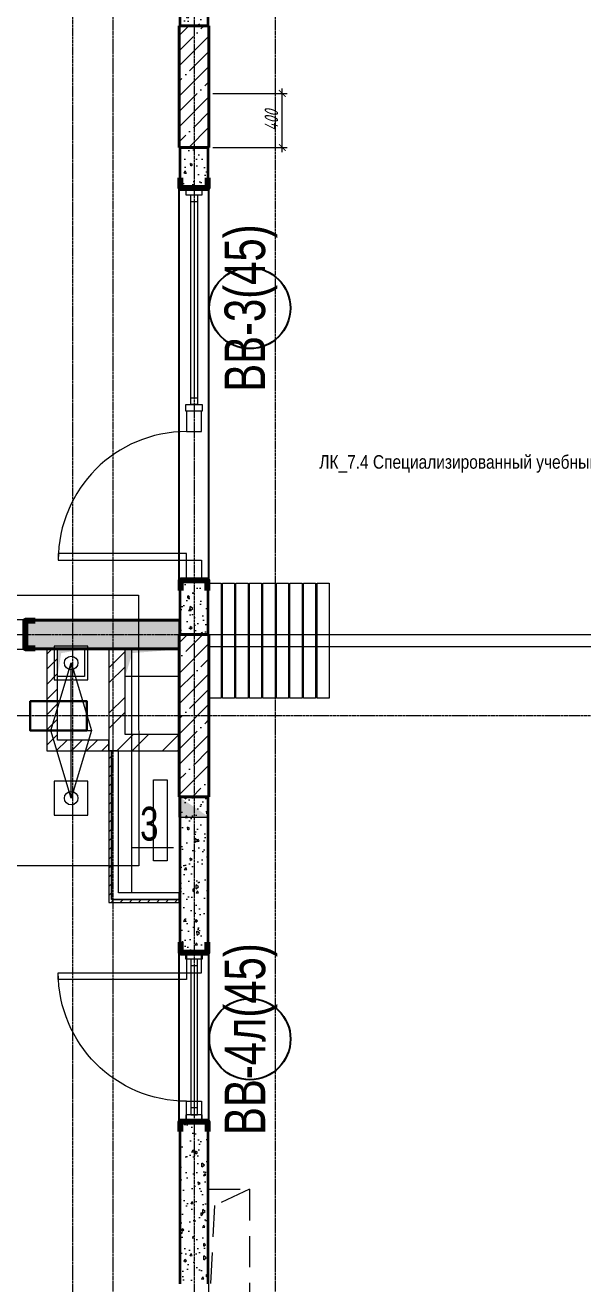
# Model space of a CAD drawing. Header units: millimetres. Extents: x -231292 to 573618, y -153144 to 564035.
# Drawn here: x 107079 to 111206, y 397702 to 407006 of the extents above; entities that cross this region are included whole.
import ezdxf
from ezdxf.enums import TextEntityAlignment as Align

# ---------------------------------------------------------------- set-up
doc = ezdxf.new("R2010")
doc.units = ezdxf.units.MM
for name, pattern in [('ADSK_Невидимые', [5, 3, -2]), ('CENTER2', [28.575, 19.05, -3.175, 3.175, -3.175]), ('HIDDEN', [9.525, 6.35, -3.175]), ('HIDDEN2', [4.7625, 3.175, -1.5875])]:
    doc.linetypes.add(name, pattern=pattern)
doc.layers.get('0').update_dxf_attribs({"color": 250})
doc.layers.get('Defpoints').update_dxf_attribs({"color": 250})
for name, color, linetype, lineweight in [('A-AREA', 250, 'Continuous', 15), ('АР_Витраж', 250, 'Continuous', 13), ('АР_Витраж марка', 250, 'Continuous', 9), ('АР_Двери_витраж', 250, 'Continuous', 9), ('АР_Колонны', 250, 'Continuous', 35), ('АР_Отв. марка', 250, 'Continuous', 9), ('АР_площадь пом', 250, 'Continuous', 5), ('АР_Стены ГКЛ', 250, 'Continuous', 15), ('АР_Стены ЖБ', 250, 'Continuous', 35), ('АР_Стены кирпич', 250, 'Continuous', 20), ('АР_Стены ПЕНОблок', 250, 'Continuous', 20), ('АР_Тонкая', 250, 'Continuous', 5), ('АР_Штриховка', 250, 'Continuous', 0), ('ВК_Шахты', 5, 'Continuous', 9), ('КМ_Фахверки', 250, 'Continuous', 80), ('ОВ_Классы', 250, 'Continuous', 0), ('ОВ_коллекторы', 250, 'Continuous', 30), ('ОВ_Отопление', 250, 'Continuous', 0), ('РД_Воронки с кровли', 250, 'Continuous', 18), ('РД_Оси_100', 250, 'Continuous', 0), ('РД_проем_инж перемыч_фахверк', 250, 'Continuous', 18), ('ТХ_Оборудование', 250, 'Continuous', 9)]:
    doc.layers.add(name, color=color, linetype=linetype, lineweight=lineweight)
doc.layers.add('АР_Делит', color=250, linetype='Continuous', lineweight=0, plot=False)
doc.layers.add('РД_Проем', color=250, linetype='Continuous', lineweight=0, plot=False)
doc.layers.add('МАГНИТЫ', color=7, linetype='Continuous', lineweight=30, true_color=0xd100d1)
doc.layers.add('РД_Витраж_вн', color=250, linetype='Continuous')
doc.styles.add('Arial0', font='arial.ttf')
doc.styles.add('Arial_09', font='ARIALN.TTF', dxfattribs={"width": 0.9})
doc.styles.add('style1', font='ARIALN.TTF')
doc.styles.add('T_dim', font='romans.shx', dxfattribs={"width": 0.7, "oblique": 15})
doc.dimstyles.new('1-50', dxfattribs={"dimscale": 50, "dimtxt": 2, "dimasz": 1, "dimexe": 0.7, "dimexo": 0.6, "dimtad": 1, "dimdec": 0, "dimlfac": -1, "dimtxsty": 'T_dim', "dimblk1": 'ARCHTICK', "dimblk2": 'ARCHTICK', "dimsah": 1, "dimcen": 0, "dimdle": 0.7, "dimclrd": 256, "dimclre": 256, "dimadec": 0, "dimazin": 0, "dimtfac": 1, "dimtdec": 0, "dimtmove": 1, "dimatfit": 3, "dimfxl": 25, "dimlwd": -1, "dimlwe": -1, "dimarcsym": 2})
pattern_1 = [(45, (50428.77, 366201.75), (-112.2532, 112.2532), []), (45, (50541.02, 366201.75), (-112.2532, 112.2532), [198.4375, -39.6875, 0, -39.6875])]

# ---------------------------------------------------------------- blocks, each defined once
blk = doc.blocks.new('otv пунктир')
at = {"linetype": 'HIDDEN', "ltscale": 0.07}
blk.add_lwpolyline([(0, 0), (0, 1), (1, 1), (1, 0)], close=True, dxfattribs=at)
blk.add_lwpolyline([(0, 1), (0.135, 0.137), (1, 0)], dxfattribs=at)
blk = doc.blocks.new('otv')
at = {"linetype": 'Continuous'}
blk.add_lwpolyline([(0, -1), (0, 0), (1, 0), (1, -1)], close=True, dxfattribs=at)
blk.add_solid([(0, -1), (0, 0), (0.135, -0.137), (1, 0)], dxfattribs=at)
blk = doc.blocks.new('Ф_пеноблок 200')
at = {"layer": 'КМ_Фахверки'}
blk.add_lwpolyline([(0, -75), (0, 0), (200, 0), (200, -75)], dxfattribs=at)
blk = doc.blocks.new('СОШ_2200_АР_ОСИ_М100_28.05.24')
at = {"layer": 'РД_Оси_100', "linetype": 'CENTER2'}
for points in [[(57300, 139938.679), (57300, -6155)], [(58500, 139938.679), (58500, -6155)], [(57000, 70839.76), (57000, -5755), (56700, -6155)], [(57900, 70753.904), (57900, -6155)], [(43327.994, 36300), (71363.995, 36300)], [(43327.994, 35700), (71363.995, 35700)]]:
    blk.add_lwpolyline(points, dxfattribs=at)
blk = doc.blocks.new('_ArchTick')
at = {"color": 0, "linetype": 'ByBlock', "const_width": 0.15}
blk.add_lwpolyline([(-0.5, -0.5), (0.5, 0.5)], dxfattribs=at)
blk = doc.blocks.new('*D1072')
at = {"layer": 'Defpoints', "color": 0, "transparency": 16777216}
for p in [(108438.8, 406501.8), (108981.8, 406501.8), (108438.8, 406101.8)]:
    blk.add_point(p, dxfattribs=at)
at = {"layer": 'АР_Делит', "color": 0, "transparency": 16777216}
for p, q in [((108981.8, 406066.8), (108981.8, 406536.8)), ((108468.8, 406501.8), (109016.8, 406501.8)), ((108468.8, 406101.8), (109016.8, 406101.8))]:
    blk.add_line(p, q, dxfattribs=at)
at = {"layer": 'АР_Делит', "color": 0, "transparency": 16777216, "xscale": 50, "yscale": 50, "zscale": 50}
for p, rotation in [((108981.8, 406501.8), 90), ((108981.8, 406101.8), 270)]:
    blk.add_blockref('_ArchTick', p, dxfattribs=dict(at, rotation=rotation))
at = {"layer": 'АР_Делит', "color": 0, "transparency": 16777216, "insert": (108900.6, 406301.8), "char_height": 100, "attachment_point": 5, "rotation": 90, "style": 'T_dim'}
blk.add_mtext('400', dxfattribs=at)
blk = doc.blocks.new('A$Cd58bfb5e')
at = {"layer": 'РД_Воронки с кровли', "lineweight": 0, "ltscale": 2}
for p, q in [((-500, -0.3), (0, 149.7)), ((0, -150.3), (0, 149.8)), ((0, 149.7), (500, 0.3)), ((500, 0.3), (-500, -0.3)), ((500, 0.3), (0, -150.3)), ((0, -150.3), (-500, -0.3))]:
    blk.add_line(p, q, dxfattribs=at)
at = {"layer": 'РД_Воронки с кровли'}
for points in [[(1000, 500.3), (1000, -499.7), (-1000, -500.3), (-1000, 499.7)], [(625, -125.3), (625, 124.7), (375, 124.7), (375, -125.3)]]:
    blk.add_lwpolyline(points, close=True, dxfattribs=at)
at = {"layer": 'РД_Воронки с кровли', "linetype": 'Continuous', "lineweight": 0}
blk.add_lwpolyline([(-625, -125.3), (-375, -125.3), (-375, 124.7), (-625, 124.7)], close=True, dxfattribs=at)
at = {"layer": 'РД_Воронки с кровли', "lineweight": 0}
for centre in [(-500, 0.3), (500, 0.3)]:
    blk.add_circle(centre, 50, dxfattribs=at)
blk = doc.blocks.new('воронки с кровли')
at = {"layer": 'РД_Воронки с кровли', "lineweight": 70, "rotation": 269.9999999999999}
blk.add_blockref('A$Cd58bfb5e', (-174460.5, 227862.7), dxfattribs=at)
blk = doc.blocks.new('MOK-МаркаПомещения1')
at = {"layer": 'A-AREA', "color": 0}
blk.add_line((-3.651, -1.944), (3.649, -1.944), dxfattribs=at)
at = {"layer": 'A-AREA', "color": 0, "style": 'style1'}
blk.add_attdef('АР-ПОМЕЩЕНИЕ:ПЛОЩАДЬ', text='', height=3, dxfattribs=at).set_placement((0, 0), align=Align.MIDDLE)
at = {"layer": 'Defpoints', "style": 'style1', "flags": 8}
blk.add_attdef('АР-ПОМЕЩЕНИЕ:НАИМЕНОВАНИЕ', text='', height=1, dxfattribs=at).set_placement((0, 2.956), align=Align.MIDDLE)
blk = doc.blocks.new('MOK-МаркаПроема инж.')
blk.add_line((-1.328, -1.754), (1.802, -1.754))
at = {"color": 0, "style": 'Arial0', "width": 0.7}
blk.add_attdef('АР-ПРОЕМ:Коробка', text='', height=2.5, dxfattribs=at).set_placement((0, 0), align=Align.MIDDLE)
blk = doc.blocks.new('МаркаВитража1')
at = {"layer": 'Defpoints'}
blk.add_circle((0, 0), 3, dxfattribs=at)
at = {"color": 0, "linetype": 'ByBlock', "lineweight": -2, "style": 'Arial_09', "width": 0.9}
blk.add_attdef('АР-ОКНО:НАИМЕНОВАНИЕ', text='', height=3, dxfattribs=at).set_placement((0, 0), align=Align.MIDDLE)

msp = doc.modelspace()

# ---------------------------------------------------------------- hatches: boundary and pattern name
at = {"layer": 'АР_Стены ГКЛ', "linetype": 'Continuous', "lineweight": 0}
h = msp.add_hatch(dxfattribs=at)
h.set_pattern_fill('ANSI31', color=256, scale=15, style=0)
h.set_pattern_definition([(45, (50428.77, 366201.753), (-33.67596, 33.67596), [])])
h.paths.add_polyline_path([(107698.768, 400521.753), (107718.768, 400541.753), (107718.768, 401641.004), (107698.768, 401641.004)], flags=0)
h = msp.add_hatch(dxfattribs=at)
h.set_pattern_fill('ANSI31', color=256, scale=15, style=0)
h.set_pattern_definition([(45, (50428.77, 366201.753), (-33.67596, 33.67596), [])])
h.paths.add_polyline_path([(108218.768, 400521.753), (108218.768, 400541.753), (107718.768, 400541.753), (107698.768, 400521.753)], flags=0)
at = {"layer": 'АР_Штриховка', "linetype": 'Continuous', "lineweight": 0}
h = msp.add_hatch(dxfattribs=at)
h.set_pattern_fill('AR-CONC', color=256, angle=45, style=0)
h.set_pattern_definition([(95, (50428.77, 366201.75), (140.09465, 117.55338), [19.05, -209.55]), (40, (50428.77, 366201.75), (-160.01845, 110.17673), [15.24, -167.6406]), (145.45144, (50440.44, 366211.55), (-19.9238, 227.7301), [16.19, -178.09024]), (91.1842, (50392.85, 366237.67), (221.41024, 161.9534), [28.575, -314.325]), (141.63556, (50411.3, 366251.17), (-7.0866, 342.8268), [24.285, -267.1356]), (36.18415, (50392.85, 366237.67), (-7.0866, 342.8268), [22.86, -251.4597]), (66, (50419.79, 366246.65), (179.51998, 34.89515), [19.05, -209.55]), (11, (50419.79, 366246.65), (-86.53993, 173.9412), [15.24, -167.64]), (116.45145, (50434.75, 366249.56), (92.98005, 208.83634), [16.19, -178.08994]), (82.5, (50428.77, 366201.75), (-57.60547, 61.973414), [0, -165.608, 0, -170.18, 0, -168.275]), (52.5, (50428.77, 366201.75), (-23.58973, 118.087), [0, -97.028, 0, -161.798, 0, -64.135]), (12.5, (50388.716, 366161.7), (99.92786, 91.826196), [0, -63.5, 0, -198.12, 0, -262.89]), (2.5, (50370.76, 366143.74), (86.7639, 122.7224), [0, -82.55, 0, -131.572, 0, -186.69])])
h.paths.add_polyline_path([(108228.768, 407001.753), (108428.768, 407001.753), (108428.768, 410601.753), (108228.768, 410601.753)], flags=0)
at = {"layer": 'АР_Штриховка', "linetype": 'Continuous', "lineweight": 5}
h = msp.add_hatch(dxfattribs=at)
h.set_pattern_fill('ANSI35', color=256, scale=25, style=0)
h.set_pattern_definition(pattern_1)
h.paths.add_polyline_path([(108218.768, 406101.753), (108438.768, 406101.753), (108438.768, 407001.753), (108218.768, 407001.753)], flags=0)
at = {"layer": 'АР_Штриховка', "linetype": 'Continuous', "lineweight": 0}
h = msp.add_hatch(dxfattribs=at)
h.set_pattern_fill('AR-CONC', color=256, angle=45, style=0)
h.set_pattern_definition([(95, (50428.77, 366201.75), (140.09465, 117.55338), [19.05, -209.55]), (40, (50428.77, 366201.75), (-160.01845, 110.17673), [15.24, -167.6406]), (145.45144, (50440.44, 366211.55), (-19.9238, 227.7301), [16.19, -178.09024]), (91.1842, (50392.85, 366237.67), (221.41024, 161.9534), [28.575, -314.325]), (141.63556, (50411.3, 366251.17), (-7.0866, 342.8268), [24.285, -267.1356]), (36.18415, (50392.85, 366237.67), (-7.0866, 342.8268), [22.86, -251.4597]), (66, (50419.79, 366246.65), (179.51998, 34.89515), [19.05, -209.55]), (11, (50419.79, 366246.65), (-86.53993, 173.9412), [15.24, -167.64]), (116.45145, (50434.75, 366249.56), (92.98005, 208.83634), [16.19, -178.08994]), (82.5, (50428.77, 366201.75), (-57.60547, 61.973414), [0, -165.608, 0, -170.18, 0, -168.275]), (52.5, (50428.77, 366201.75), (-23.58973, 118.087), [0, -97.028, 0, -161.798, 0, -64.135]), (12.5, (50388.716, 366161.7), (99.92786, 91.826196), [0, -63.5, 0, -198.12, 0, -262.89]), (2.5, (50370.76, 366143.74), (86.7639, 122.7224), [0, -82.55, 0, -131.572, 0, -186.69])])
h.paths.add_polyline_path([(108228.768, 402501.753), (108428.768, 402501.753), (108428.768, 402901.753), (108228.768, 402901.753)], flags=0)
h.paths.add_polyline_path([(108228.768, 405801.753), (108428.768, 405801.753), (108428.768, 406102.753), (108228.768, 406102.753)], flags=0)
h = msp.add_hatch(dxfattribs=at)
h.set_pattern_fill('AR-CONC', color=256, angle=45, style=0)
h.set_pattern_definition([(95, (50428.77, 366201.75), (140.09465, 117.55338), [19.05, -209.55]), (40, (50428.77, 366201.75), (-160.01845, 110.17673), [15.24, -167.6406]), (145.45144, (50440.44, 366211.55), (-19.9238, 227.7301), [16.19, -178.09024]), (91.1842, (50392.85, 366237.67), (221.41024, 161.9534), [28.575, -314.325]), (141.63556, (50411.3, 366251.17), (-7.0866, 342.8268), [24.285, -267.1356]), (36.18415, (50392.85, 366237.67), (-7.0866, 342.8268), [22.86, -251.4597]), (66, (50419.79, 366246.65), (179.51998, 34.89515), [19.05, -209.55]), (11, (50419.79, 366246.65), (-86.53993, 173.9412), [15.24, -167.64]), (116.45145, (50434.75, 366249.56), (92.98005, 208.83634), [16.19, -178.08994]), (82.5, (50428.77, 366201.75), (-57.60547, 61.973414), [0, -165.608, 0, -170.18, 0, -168.275]), (52.5, (50428.77, 366201.75), (-23.58973, 118.087), [0, -97.028, 0, -161.798, 0, -64.135]), (12.5, (50388.716, 366161.7), (99.92786, 91.826196), [0, -63.5, 0, -198.12, 0, -262.89]), (2.5, (50370.76, 366143.74), (86.7639, 122.7224), [0, -82.55, 0, -131.572, 0, -186.69])])
h.paths.add_polyline_path([(103938.768, 402601.753), (103938.768, 402401.753), (105078.768, 402401.753), (105078.768, 402601.753)], flags=0)
h.paths.add_polyline_path([(107078.768, 402601.753), (107078.768, 402401.753), (108218.768, 402401.753), (108218.768, 402601.753)], flags=0)
at = {"layer": 'АР_Штриховка', "linetype": 'Continuous', "lineweight": 5}
h = msp.add_hatch(dxfattribs=at)
h.set_pattern_fill('ANSI35', color=256, scale=25, style=0)
h.set_pattern_definition(pattern_1)
h.paths.add_polyline_path([(108218.768, 401301.753), (108438.768, 401301.753), (108438.768, 402501.753), (108218.768, 402501.753)], flags=0)
at = {"layer": 'АР_Штриховка', "linetype": 'Continuous', "lineweight": 0, "ltscale": 0.5}
h = msp.add_hatch(dxfattribs=at)
h.set_pattern_fill('ANSI31', color=256, scale=25, angle=-360, style=0)
h.set_pattern_definition([(45, (50428.77, 366201.75), (-56.1266, 56.1266), [])])
h.paths.add_polyline_path([(107318.768, 402401.753), (107238.768, 402401.753), (107238.768, 401641.789), (107318.768, 401721.789)], flags=0)
at = {"layer": 'АР_Штриховка', "linetype": 'Continuous', "lineweight": 0}
h = msp.add_hatch(dxfattribs=at)
h.set_pattern_fill('ANSI32', color=256, scale=25, style=0)
h.set_pattern_definition([(45, (50428.77, 366201.75), (-168.3798, 168.3798), []), (45, (50541.02, 366201.75), (-168.3798, 168.3798), [])])
h.paths.add_polyline_path([(107698.768, 401641.789), (107818.768, 401761.789), (107818.768, 402391.753), (107698.768, 402391.753)], flags=0)
h = msp.add_hatch(dxfattribs=at)
h.set_pattern_fill('ANSI32', color=256, scale=25, style=0)
h.set_pattern_definition([(45, (50428.77, 366201.75), (-168.3798, 168.3798), []), (45, (50541.02, 366201.75), (-168.3798, 168.3798), [])])
h.paths.add_polyline_path([(108220.243, 401641.789), (108220.243, 401761.789), (107818.768, 401761.789), (107698.768, 401641.789)], flags=0)
at = {"layer": 'АР_Штриховка', "linetype": 'Continuous', "lineweight": 0, "ltscale": 0.5}
h = msp.add_hatch(dxfattribs=at)
h.set_pattern_fill('ANSI31', color=256, scale=25, style=0)
h.set_pattern_definition([(45, (50428.77, 366201.75), (-56.1266, 56.1266), [])])
h.paths.add_polyline_path([(107698.768, 401641.789), (107698.768, 401721.789), (107318.768, 401721.789), (107238.768, 401641.789)], flags=0)
at = {"layer": 'АР_Штриховка', "linetype": 'Continuous', "lineweight": 0}
h = msp.add_hatch(dxfattribs=at)
h.set_pattern_fill('AR-CONC', color=256, angle=45, style=0)
h.set_pattern_definition([(95, (50428.77, 366201.75), (140.09465, 117.55338), [19.05, -209.55]), (40, (50428.77, 366201.75), (-160.01845, 110.17673), [15.24, -167.6406]), (145.45144, (50440.44, 366211.55), (-19.9238, 227.7301), [16.19, -178.09024]), (91.1842, (50392.85, 366237.67), (221.41024, 161.9534), [28.575, -314.325]), (141.63556, (50411.3, 366251.17), (-7.0866, 342.8268), [24.285, -267.1356]), (36.18415, (50392.85, 366237.67), (-7.0866, 342.8268), [22.86, -251.4597]), (66, (50419.79, 366246.65), (179.51998, 34.89515), [19.05, -209.55]), (11, (50419.79, 366246.65), (-86.53993, 173.9412), [15.24, -167.64]), (116.45145, (50434.75, 366249.56), (92.98005, 208.83634), [16.19, -178.08994]), (82.5, (50428.77, 366201.75), (-57.60547, 61.973414), [0, -165.608, 0, -170.18, 0, -168.275]), (52.5, (50428.77, 366201.75), (-23.58973, 118.087), [0, -97.028, 0, -161.798, 0, -64.135]), (12.5, (50388.716, 366161.7), (99.92786, 91.826196), [0, -63.5, 0, -198.12, 0, -262.89]), (2.5, (50370.76, 366143.74), (86.7639, 122.7224), [0, -82.55, 0, -131.572, 0, -186.69])])
h.paths.add_polyline_path([(108228.768, 397701.753), (108428.768, 397701.753), (108428.768, 398901.753), (108228.768, 398901.753)], flags=0)
h.paths.add_polyline_path([(108228.768, 400151.753), (108428.768, 400151.753), (108428.768, 401301.753), (108228.768, 401301.753)], flags=0)
at = {"layer": 'ОВ_Отопление', "linetype": 'Continuous', "lineweight": 5}
for points in [[(108218.768, 401301.753), (108218.768, 401151.753), (108328.768, 401226.753)], [(108218.768, 401301.753), (108218.768, 401151.753), (108328.768, 401226.753)], [(108218.768, 401151.753), (108438.768, 401151.753), (108328.768, 401226.753)], [(108218.768, 401151.753), (108438.768, 401151.753), (108328.768, 401226.753)]]:
    msp.add_hatch(color=256, dxfattribs=at).paths.add_polyline_path(points, flags=0)

# ---------------------------------------------------------------- linework, layer by layer
at = {"layer": 'АР_Витраж', "linetype": 'Continuous', "lineweight": 5}
for p, q in [((108218.768, 405801.753), (108218.768, 404151.753)), ((108438.768, 405801.753), (108438.768, 404151.753)), ((108218.768, 400151.753), (108218.768, 398901.753)), ((108438.768, 400151.753), (108438.768, 398901.753))]:
    msp.add_line(p, q, dxfattribs=at)
at = {"layer": 'АР_Витраж', "linetype": 'Continuous', "lineweight": 13}
for p, q in [((108303.768, 405701.753), (108353.768, 405701.753)), ((108328.768, 405701.753), (108328.768, 404251.753)), ((108303.768, 404251.753), (108353.768, 404251.753)), ((108353.768, 400051.753), (108303.768, 400051.753)), ((108328.768, 400051.753), (108328.768, 399001.753)), ((108353.768, 399001.753), (108303.768, 399001.753))]:
    msp.add_line(p, q, dxfattribs=at)
for points in [[(108388.768, 405751.753), (108388.768, 405801.753), (108268.768, 405801.753), (108268.768, 405751.753)], [(108303.768, 405751.753), (108353.768, 405751.753), (108353.768, 404201.753), (108303.768, 404201.753)], [(108388.768, 404201.753), (108388.768, 404151.753), (108268.768, 404151.753), (108268.768, 404201.753)], [(108268.768, 400101.753), (108268.768, 400151.753), (108388.768, 400151.753), (108388.768, 400101.753)], [(108353.768, 400101.753), (108303.768, 400101.753), (108303.768, 398951.753), (108353.768, 398951.753)], [(108268.768, 398951.753), (108268.768, 398901.753), (108388.768, 398901.753), (108388.768, 398951.753)]]:
    msp.add_lwpolyline(points, close=True, dxfattribs=at)
at = {"layer": 'АР_Двери_витраж', "linetype": 'Continuous', "lineweight": 9}
for points in [[(108383.768, 404001.753), (108383.768, 404151.753), (108273.768, 404151.753), (108273.768, 404001.753)], [(108273.768, 403051.753), (108273.768, 403101.753), (107323.768, 403101.753), (107323.768, 403051.753)], [(108383.768, 403051.753), (108383.768, 402901.753), (108273.768, 402901.753), (108273.768, 403051.753)], [(106928.768, 402611.753), (107078.768, 402611.753), (107078.768, 402391.753), (106928.768, 402391.753)], [(108383.768, 400001.753), (108383.768, 400151.753), (108273.768, 400151.753), (108273.768, 400001.753)], [(108273.768, 400001.753), (108273.768, 399951.753), (107323.768, 399951.753), (107323.768, 400001.753)], [(108383.768, 399051.753), (108383.768, 398901.753), (108273.768, 398901.753), (108273.768, 399051.753)]]:
    msp.add_lwpolyline(points, close=True, dxfattribs=at)
msp.add_arc((108273.768, 403051.753), 950, 90, 180, dxfattribs=at)
at = {"layer": 'АР_Двери_витраж', "linetype": 'Continuous', "lineweight": 9, "extrusion": (0, 0, -1)}
msp.add_arc((-108273.768, 400001.753), 950, 270, 0, dxfattribs=at)
at = {"layer": 'АР_Делит'}
msp.add_lwpolyline([(107868.768, 400591.753), (107868.768, 402391.753), (108218.768, 402391.753), (108218.768, 400591.753)], close=True, dxfattribs=at)
at = {"layer": 'АР_Колонны', "linetype": 'HIDDEN2', "lineweight": 25}
for p, q in [((108218.768, 407001.753), (108438.768, 407001.753)), ((108218.768, 406101.753), (108218.768, 407001.753)), ((108438.768, 407001.753), (108438.768, 406101.753)), ((108438.768, 406101.753), (108218.768, 406101.753)), ((108218.768, 402501.753), (108438.768, 402501.753)), ((108218.768, 401301.753), (108218.768, 402501.753)), ((108438.768, 402501.753), (108438.768, 401301.753)), ((108438.768, 401301.753), (108218.768, 401301.753))]:
    msp.add_line(p, q, dxfattribs=at)
at = {"layer": 'АР_Колонны', "linetype": 'Continuous', "lineweight": 35}
for p, q in [((108438.768, 407001.753), (108218.768, 407001.753)), ((108218.768, 407001.753), (108218.768, 406101.753)), ((108438.768, 406101.753), (108438.768, 407001.753)), ((108218.768, 406101.753), (108438.768, 406101.753)), ((108438.768, 402501.753), (108218.768, 402501.753)), ((108218.768, 402501.753), (108218.768, 401301.753)), ((108438.768, 401301.753), (108438.768, 402501.753)), ((108218.768, 401301.753), (108438.768, 401301.753))]:
    msp.add_line(p, q, dxfattribs=at)
at = {"layer": 'АР_Стены ГКЛ', "linetype": 'Continuous', "lineweight": 5}
for p, q in [((107718.768, 401641.004), (107698.768, 401641.004)), ((107698.768, 401641.004), (107698.768, 400521.753)), ((107768.768, 401641.004), (107718.768, 401641.004)), ((107718.768, 401641.004), (107718.768, 400541.753)), ((107718.768, 400541.753), (107718.768, 401641.004)), ((107768.768, 400591.753), (107768.768, 401641.004)), ((108218.768, 400591.753), (107768.768, 400591.753)), ((108218.768, 400541.753), (108218.768, 400591.753)), ((107698.768, 400521.753), (108218.768, 400521.753)), ((107718.768, 400541.753), (108218.768, 400541.753)), ((108218.768, 400541.753), (107718.768, 400541.753)), ((108218.768, 400521.753), (108218.768, 400541.753))]:
    msp.add_line(p, q, dxfattribs=at)
at = {"layer": 'АР_Стены ЖБ', "linetype": 'Continuous', "lineweight": 40}
for p, q in [((108438.768, 407001.753), (108218.768, 407001.753)), ((108218.768, 407001.753), (108218.768, 406101.753)), ((108438.768, 406101.753), (108438.768, 407001.753)), ((108218.768, 406101.753), (108438.768, 406101.753)), ((108438.768, 402501.753), (108218.768, 402501.753)), ((108218.768, 402501.753), (108218.768, 401301.753)), ((108438.768, 401301.753), (108438.768, 402501.753)), ((108218.768, 401301.753), (108438.768, 401301.753))]:
    msp.add_line(p, q, dxfattribs=at)
at = {"layer": 'АР_Стены кирпич', "linetype": 'Continuous', "lineweight": 20}
for p, q in [((107818.768, 402391.753), (107698.768, 402391.753)), ((107698.768, 402391.753), (107698.768, 401641.789)), ((107818.768, 401761.789), (107818.768, 402391.753)), ((108220.243, 401761.789), (107818.768, 401761.789)), ((108220.243, 401641.789), (108220.243, 401761.789)), ((107698.768, 401641.789), (108220.243, 401641.789))]:
    msp.add_line(p, q, dxfattribs=at)
at = {"layer": 'АР_Стены ПЕНОблок', "linetype": 'Continuous', "lineweight": 20}
for p, q in [((108228.768, 410601.753), (108228.768, 407001.753)), ((108428.768, 407001.753), (108428.768, 410601.753)), ((108228.768, 407001.753), (108428.768, 407001.753)), ((108428.768, 406102.753), (108228.768, 406102.753)), ((108228.768, 406102.753), (108228.768, 405801.753)), ((108428.768, 405801.753), (108428.768, 406102.753)), ((108228.768, 405801.753), (108428.768, 405801.753)), ((108428.768, 402901.753), (108228.768, 402901.753)), ((108228.768, 402901.753), (108228.768, 402501.753)), ((108428.768, 402501.753), (108428.768, 402901.753)), ((107078.768, 402601.753), (107078.768, 402401.753)), ((108218.768, 402601.753), (107078.768, 402601.753)), ((108218.768, 402401.753), (108218.768, 402601.753)), ((108228.768, 402501.753), (108428.768, 402501.753)), ((107078.768, 402401.753), (108218.768, 402401.753)), ((107318.768, 402401.753), (107238.768, 402401.753)), ((107238.768, 402401.753), (107238.768, 401641.789)), ((107318.768, 401721.789), (107318.768, 402401.753)), ((107698.768, 401721.789), (107318.768, 401721.789)), ((107698.768, 401641.789), (107698.768, 401721.789)), ((107238.768, 401641.789), (107698.768, 401641.789)), ((108428.768, 401301.753), (108228.768, 401301.753)), ((108228.768, 401301.753), (108228.768, 400151.753)), ((108428.768, 400151.753), (108428.768, 401301.753)), ((108228.768, 400151.753), (108428.768, 400151.753)), ((108428.768, 398901.753), (108228.768, 398901.753)), ((108228.768, 398901.753), (108228.768, 397701.753)), ((108428.768, 397701.753), (108428.768, 398901.753))]:
    msp.add_line(p, q, dxfattribs=at)
at = {"layer": 'АР_Тонкая', "linetype": 'Continuous', "lineweight": 0}
for p, q in [((108218.768, 410601.753), (108218.768, 407001.753)), ((108228.768, 407001.753), (108228.768, 410601.753)), ((108428.768, 410601.753), (108428.768, 407001.753)), ((108438.768, 407001.753), (108438.768, 410601.753)), ((108218.768, 407001.753), (108228.768, 407001.753)), ((108428.768, 407001.753), (108438.768, 407001.753)), ((108228.768, 406102.753), (108218.768, 406102.753)), ((108218.768, 406102.753), (108218.768, 405801.753)), ((108228.768, 405801.753), (108228.768, 406102.753)), ((108438.768, 406102.753), (108428.768, 406102.753)), ((108428.768, 406102.753), (108428.768, 405801.753)), ((108438.768, 405801.753), (108438.768, 406102.753)), ((108218.768, 405801.753), (108228.768, 405801.753)), ((108428.768, 405801.753), (108438.768, 405801.753)), ((108228.768, 402901.753), (108218.768, 402901.753)), ((108218.768, 402901.753), (108218.768, 402501.753)), ((108228.768, 402501.753), (108228.768, 402901.753)), ((108438.768, 402901.753), (108428.768, 402901.753)), ((108428.768, 402901.753), (108428.768, 402501.753)), ((108438.768, 402501.753), (108438.768, 402901.753)), ((107078.768, 402611.753), (107078.768, 402601.753)), ((108218.768, 402611.753), (107078.768, 402611.753)), ((107078.768, 402601.753), (108218.768, 402601.753)), ((108218.768, 402601.753), (108218.768, 402611.753)), ((108218.768, 402501.753), (108228.768, 402501.753)), ((108428.768, 402501.753), (108438.768, 402501.753)), ((107078.768, 402401.753), (107078.768, 402391.753)), ((108218.768, 402401.753), (107078.768, 402401.753)), ((107078.768, 402391.753), (108218.768, 402391.753)), ((108218.768, 402391.753), (108218.768, 402401.753)), ((108228.768, 401301.753), (108218.768, 401301.753)), ((108218.768, 401301.753), (108218.768, 400151.753)), ((108228.768, 400151.753), (108228.768, 401301.753)), ((108438.768, 401301.753), (108428.768, 401301.753)), ((108428.768, 401301.753), (108428.768, 400151.753)), ((108438.768, 400151.753), (108438.768, 401301.753)), ((108218.768, 400151.753), (108228.768, 400151.753)), ((108428.768, 400151.753), (108438.768, 400151.753)), ((108228.768, 398901.753), (108218.768, 398901.753)), ((108218.768, 398901.753), (108218.768, 397701.753)), ((108228.768, 397701.753), (108228.768, 398901.753)), ((108438.768, 398901.753), (108428.768, 398901.753)), ((108428.768, 398901.753), (108428.768, 397701.753)), ((108438.768, 397701.753), (108438.768, 398901.753))]:
    msp.add_line(p, q, dxfattribs=at)
at = {"layer": 'МАГНИТЫ'}
msp.add_lwpolyline([(107535.691, 401791.753), (107535.691, 402008.425), (107116.017, 402008.425), (107116.017, 401791.753)], close=True, dxfattribs=at)
at = {"layer": 'ОВ_коллекторы', "lineweight": 5}
msp.add_lwpolyline([(108129.26, 400827.79), (108029.26, 400827.79), (108029.26, 401427.79), (108129.26, 401427.79)], close=True, dxfattribs=at)
at = {"layer": 'ОВ_Отопление', "linetype": 'Continuous', "lineweight": 9}
for p, q in [((108218.768, 401151.753), (108218.768, 401301.753)), ((108218.768, 401301.753), (108438.768, 401301.753)), ((108218.768, 401151.753), (108218.768, 401301.753)), ((108218.768, 401301.753), (108438.768, 401301.753)), ((108438.768, 401151.753), (108438.768, 401301.753)), ((108438.768, 401151.753), (108438.768, 401301.753)), ((108218.768, 401151.753), (108438.768, 401151.753)), ((108218.768, 401151.753), (108438.768, 401151.753))]:
    msp.add_line(p, q, dxfattribs=at)
at = {"layer": 'РД_Витраж_вн', "linetype": 'Continuous', "lineweight": -3}
for p, q in [((108218.768, 402901.753), (108218.768, 405801.753)), ((108438.768, 402901.753), (108438.768, 405801.753)), ((108218.768, 398901.753), (108218.768, 400151.753)), ((108438.768, 398901.753), (108438.768, 400151.753))]:
    msp.add_line(p, q, dxfattribs=at)
at = {"layer": 'РД_Проем', "linetype": 'Continuous', "lineweight": 0}
for p, q in [((108218.768, 402901.753), (108218.768, 405801.753)), ((108438.768, 402901.753), (108438.768, 405801.753)), ((108218.768, 398901.753), (108218.768, 400151.753)), ((108438.768, 398901.753), (108438.768, 400151.753))]:
    msp.add_line(p, q, dxfattribs=at)
at = {"layer": 'РД_проем_инж перемыч_фахверк', "linetype": 'Continuous', "lineweight": 18}
for p, q in [((108218.768, 405801.753), (108218.768, 402901.753)), ((108438.768, 405801.753), (108438.768, 402901.753)), ((108218.768, 400151.753), (108218.768, 398901.753)), ((108438.768, 400151.753), (108438.768, 398901.753))]:
    msp.add_line(p, q, dxfattribs=at)
at = {"layer": 'ТХ_Оборудование'}
for points in [[(108528.768, 402881.753), (108528.768, 402031.753), (108438.768, 402031.753), (108438.768, 402881.753)], [(108628.768, 402881.753), (108628.768, 402031.753), (108538.768, 402031.753), (108538.768, 402881.753)], [(108728.768, 402881.753), (108728.768, 402031.753), (108638.768, 402031.753), (108638.768, 402881.753)], [(108828.768, 402881.753), (108828.768, 402031.753), (108738.768, 402031.753), (108738.768, 402881.753)], [(108928.768, 402881.753), (108928.768, 402031.753), (108838.768, 402031.753), (108838.768, 402881.753)], [(109028.768, 402881.753), (109028.768, 402031.753), (108938.768, 402031.753), (108938.768, 402881.753)], [(109128.768, 402881.753), (109128.768, 402031.753), (109038.768, 402031.753), (109038.768, 402881.753)], [(109228.768, 402881.753), (109228.768, 402031.753), (109138.768, 402031.753), (109138.768, 402881.753)], [(109328.768, 402881.753), (109328.768, 402031.753), (109238.768, 402031.753), (109238.768, 402881.753)]]:
    msp.add_lwpolyline(points, close=True, dxfattribs=at)
at = {"layer": 'ТХ_Оборудование', "linetype": 'ADSK_Невидимые'}
msp.add_lwpolyline([(116028.768, 402411.753), (108438.768, 402411.753), (108438.768, 402501.753), (116028.768, 402501.753)], close=True, dxfattribs=at)

# ---------------------------------------------------------------- block references
at = {"layer": 'АР_Витраж марка', "linetype": 'Continuous', "lineweight": 9, "xscale": 100, "yscale": 100, "zscale": 100}
for p, rotation, values in [((108741.552, 404914.722), 89.99999999999999, {'АР-ОКНО:НАИМЕНОВАНИЕ': 'ВВ-3(45)'}), ((108742.584, 399510.681), 90, {'АР-ОКНО:НАИМЕНОВАНИЕ': 'ВВ-4л(45)'})]:
    msp.add_blockref('МаркаВитража1', p, dxfattribs=dict(at, rotation=rotation)).add_auto_attribs(values)
at = {"layer": 'АР_Отв. марка', "linetype": 'Continuous', "lineweight": 9, "xscale": 100, "yscale": 100, "zscale": 100}
msp.add_blockref('MOK-МаркаПроема инж.', (107997.443, 401103.156), dxfattribs=at).add_auto_attribs({'АР-ПРОЕМ:Коробка': '3'})
at = {"layer": 'АР_площадь пом', "linetype": 'Continuous', "lineweight": 5}
ref = msp.add_blockref('MOK-МаркаПомещения1', (113158.9, 403470.808), dxfattribs=dict(at, xscale=100, yscale=100, zscale=100))
ref.add_attrib('АР-ПОМЕЩЕНИЕ:НАИМЕНОВАНИЕ', 'ЛК_7.4 Специализированный учебный кабинет естествознания (тип А) Зона биолого-химического эксперимента. Зона химического эксперимента', dxfattribs={"layer": 'Defpoints', "height": 100, "style": 'style1'}).set_placement((113158.9, 403766.371), align=Align.MIDDLE)
ref.add_attrib('АР-ПОМЕЩЕНИЕ:ПЛОЩАДЬ', '102.90', dxfattribs={"layer": 'A-AREA', "color": 0, "height": 300, "style": 'style1'}).set_placement((113158.9, 403470.808), align=Align.MIDDLE)
at = {"layer": 'ВК_Шахты', "xscale": 200, "yscale": 200}
msp.add_blockref('otv', (107318.768, 402391.753), dxfattribs=at)
at = {"layer": 'КМ_Фахверки', "rotation": 180}
msp.add_blockref('Ф_пеноблок 200', (108428.768, 405801.753), dxfattribs=at)
msp.add_blockref('Ф_пеноблок 200', (108428.768, 405801.753), dxfattribs=at)
at = {"layer": 'КМ_Фахверки', "xscale": -1}
msp.add_blockref('Ф_пеноблок 200', (108428.768, 402901.753), dxfattribs=at)
msp.add_blockref('Ф_пеноблок 200', (108428.768, 402901.753), dxfattribs=at)
for p, rotation in [((107078.768, 402601.752), 90), ((108228.768, 400151.753), 180)]:
    msp.add_blockref('Ф_пеноблок 200', p, dxfattribs=dict(at, rotation=rotation))
at = {"layer": 'КМ_Фахверки'}
msp.add_blockref('Ф_пеноблок 200', (108228.768, 398901.753), dxfattribs=at)
at = {"layer": 'ОВ_Классы', "xscale": 900, "yscale": 300, "rotation": 270}
msp.add_blockref('otv пунктир', (108438.768, 398401.753), dxfattribs=at)
at = {"layer": 'ОВ_Отопление', "xscale": 400, "yscale": 200}
msp.add_blockref('otv', (107818.768, 402391.753), dxfattribs=at)
at = {"layer": 'РД_Воронки с кровли', "lineweight": 0}
msp.add_blockref('воронки с кровли', (281879.593, 173928.913), dxfattribs=at)
at = {"layer": 'РД_Оси_100'}
msp.add_blockref('СОШ_2200_АР_ОСИ_М100_28.05.24', (50428.768, 366201.753), dxfattribs=at)

# ---------------------------------------------------------------- dimensions: what is measured, and where the dimension line sits
at = {"layer": 'АР_Делит'}
dim = msp.add_linear_dim(base=(108981.818, 406501.753), p1=(108438.768, 406101.753), p2=(108438.768, 406501.753), angle=90, dimstyle='1-50', override={"dimclrd": 0, "dimclre": 0}, dxfattribs=at)
dim.commit()
dim.dimension.update_dxf_attribs({"geometry": '*D1072', "text_midpoint": (108900.568, 406301.753)})

doc.saveas('drawing.dxf')
